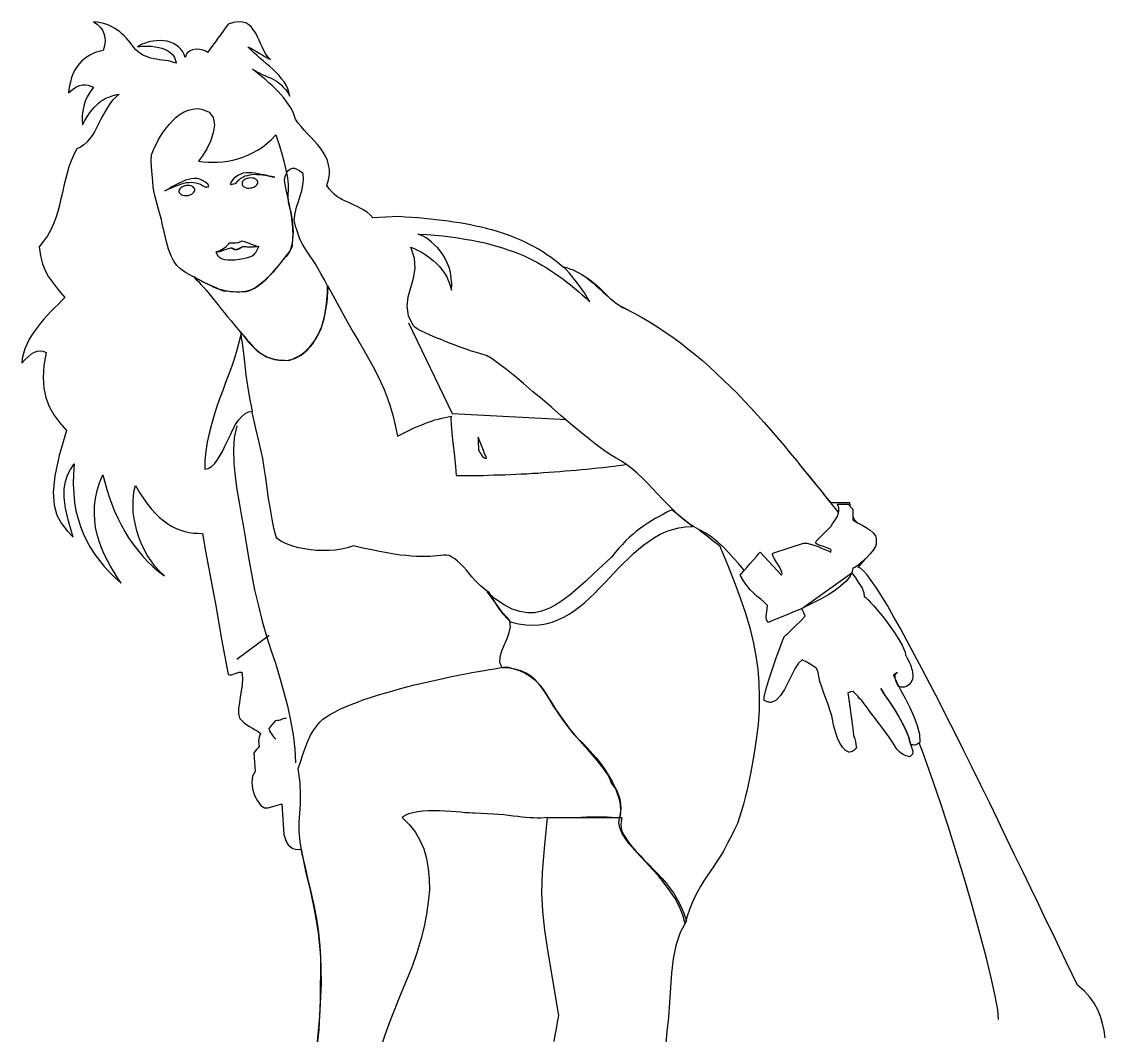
# Model space of a CAD drawing. Extents: x 137.57 to 138.53, y 60.03 to 61.42.
# Drawn here: x 137.569 to 138.512, y 60.536 to 61.418 of the extents above; entities that cross this region are included whole.
import ezdxf

# ---------------------------------------------------------------- set-up
doc = ezdxf.new("R2010")
doc.units = 0
doc.layers.get('0').update_dxf_attribs({"linetype": 'CONTINUOUS'})

msp = doc.modelspace()

# ---------------------------------------------------------------- linework, layer by layer
at = {"linetype": 'CONTINUOUS'}
for points in [[(138.04073, 61.20442), (138.04036, 61.2046), (138.03691, 61.20751), (138.03346, 61.21024), (138.02982, 61.21297), (138.02618, 61.21551), (138.02255, 61.21787), (138.01873, 61.22023), (138.01491, 61.22242), (138.01109, 61.22442), (138.00728, 61.22642), (138.00328, 61.22824), (137.99909, 61.22987), (137.99509, 61.23151), (137.99092, 61.23315), (137.98655, 61.2346), (137.98237, 61.23587), (137.97782, 61.23715), (137.97347, 61.23841), (137.96892, 61.23951), (137.96437, 61.24042), (137.95964, 61.2415), (137.95492, 61.24241), (137.95001, 61.24314), (137.94511, 61.24387), (137.94019, 61.2446), (137.9351, 61.24533), (137.92983, 61.24587), (137.92474, 61.24642), (137.91928, 61.24696), (137.91401, 61.24751), (137.90856, 61.24787), (137.90292, 61.24824), (137.89729, 61.2486), (137.87475, 61.24769), (137.8722, 61.25023), (137.86965, 61.25242), (137.86693, 61.25423), (137.8642, 61.25569), (137.86165, 61.25714), (137.85893, 61.25842), (137.8562, 61.25968), (137.85366, 61.26078), (137.85093, 61.26205), (137.84838, 61.26333), (137.84584, 61.2646), (137.84348, 61.26623), (137.84111, 61.26805), (137.83893, 61.27023), (137.83675, 61.27278), (137.83475, 61.27569), (137.83621, 61.2806), (137.83694, 61.28514), (137.83694, 61.2895), (137.83621, 61.29368), (137.83512, 61.2975), (137.83348, 61.30114), (137.83148, 61.30477), (137.82912, 61.30805), (137.82639, 61.31132), (137.82366, 61.31459), (137.82075, 61.31768), (137.81785, 61.32077), (137.81494, 61.32386), (137.81221, 61.32695), (137.80966, 61.33004), (137.80748, 61.33331), (137.80621, 61.33677), (137.80493, 61.34004), (137.8033, 61.34314), (137.8013, 61.34623), (137.7993, 61.34913), (137.79712, 61.35204), (137.79475, 61.35477), (137.79239, 61.35749), (137.78967, 61.36004), (137.78694, 61.36259), (137.78421, 61.36513), (137.78149, 61.3675), (137.77858, 61.36986), (137.77566, 61.37222), (137.77294, 61.37459), (137.77003, 61.37695), (137.77203, 61.37567), (137.77421, 61.3744), (137.77639, 61.37331), (137.7784, 61.3724), (137.78058, 61.3715), (137.78258, 61.37059), (137.78476, 61.36967), (137.78675, 61.36876), (137.78894, 61.36768), (137.79094, 61.3664), (137.79294, 61.36495), (137.79494, 61.36331), (137.79676, 61.36131), (137.79876, 61.35913), (137.80058, 61.35659), (137.80239, 61.35349), (137.80166, 61.35676), (137.80076, 61.35986), (137.7993, 61.36295), (137.79749, 61.36586), (137.7953, 61.36858), (137.79312, 61.37131), (137.79057, 61.37404), (137.78785, 61.37658), (137.78494, 61.37913), (137.78221, 61.38168), (137.77931, 61.38422), (137.77639, 61.38658), (137.77367, 61.38912), (137.77094, 61.39149), (137.7684, 61.39385), (137.76603, 61.3964), (137.76857, 61.39513), (137.77094, 61.39367), (137.77349, 61.39222), (137.77585, 61.39076), (137.7784, 61.38931), (137.78076, 61.38785), (137.78331, 61.38658), (137.78567, 61.38531), (137.78348, 61.38731), (137.78167, 61.38985), (137.78003, 61.39258), (137.77858, 61.39567), (137.77712, 61.39876), (137.77566, 61.40203), (137.77421, 61.40512), (137.77276, 61.40821), (137.77094, 61.41095), (137.76913, 61.41349), (137.76676, 61.41549), (137.76422, 61.41713), (137.76113, 61.41785), (137.75748, 61.41821), (137.75349, 61.41749), (137.74876, 61.41603), (137.74658, 61.41294), (137.7444, 61.40985), (137.74222, 61.40676), (137.73986, 61.40386), (137.73767, 61.40076), (137.73549, 61.39767), (137.73313, 61.39458), (137.73095, 61.39149), (137.72949, 61.39258), (137.72713, 61.39349), (137.72422, 61.39403), (137.72095, 61.39422), (137.71786, 61.39385), (137.71513, 61.39258), (137.71277, 61.3904), (137.7115, 61.38694), (137.71059, 61.38968), (137.70931, 61.39204), (137.70767, 61.39422), (137.70568, 61.39621), (137.7035, 61.39785), (137.70113, 61.39931), (137.6984, 61.4004), (137.69568, 61.40112), (137.69259, 61.40167), (137.6895, 61.40185), (137.6864, 61.40167), (137.68313, 61.40131), (137.67986, 61.40058), (137.67659, 61.39949), (137.67332, 61.39822), (137.67004, 61.3964), (137.67441, 61.39677), (137.67841, 61.39677), (137.68204, 61.39677), (137.68532, 61.3964), (137.68841, 61.39586), (137.69095, 61.39531), (137.69332, 61.3944), (137.69531, 61.39349), (137.69713, 61.3924), (137.69877, 61.39113), (137.70004, 61.38985), (137.70113, 61.3884), (137.70204, 61.38694), (137.70277, 61.38531), (137.70331, 61.38367), (137.70368, 61.38203), (137.70131, 61.38276), (137.69895, 61.38349), (137.69659, 61.38404), (137.69404, 61.3844), (137.6915, 61.38477), (137.68895, 61.38513), (137.6864, 61.38568), (137.68404, 61.38603), (137.6815, 61.38658), (137.67914, 61.38731), (137.67677, 61.38822), (137.67459, 61.38912), (137.67241, 61.3904), (137.67041, 61.39204), (137.66859, 61.39367), (137.66677, 61.39586), (137.66513, 61.39803), (137.6635, 61.40021), (137.66168, 61.40222), (137.66005, 61.40403), (137.65823, 61.40603), (137.65623, 61.40767), (137.65441, 61.40931), (137.65241, 61.41095), (137.65023, 61.41221), (137.64805, 61.41349), (137.64568, 61.41476), (137.64314, 61.41567), (137.64059, 61.41658), (137.63787, 61.41731), (137.63478, 61.41785), (137.63169, 61.41821), (137.63496, 61.41603), (137.6375, 61.41349), (137.6395, 61.41095), (137.64077, 61.40786), (137.6415, 61.40476), (137.64168, 61.40112), (137.64114, 61.39731), (137.64005, 61.39312), (137.63787, 61.39258), (137.6355, 61.39204), (137.63314, 61.39131), (137.63078, 61.39022), (137.62841, 61.38912), (137.62605, 61.38767), (137.62369, 61.38603), (137.62151, 61.38422), (137.6195, 61.38186), (137.61751, 61.37931), (137.61569, 61.37658), (137.61405, 61.37331), (137.6126, 61.36967), (137.6115, 61.36567), (137.6106, 61.36113), (137.60987, 61.35622), (137.61332, 61.35931), (137.61641, 61.36131), (137.61932, 61.36277), (137.62205, 61.36331), (137.6246, 61.36331), (137.62696, 61.36295), (137.62932, 61.36222), (137.63169, 61.36131), (137.6286, 61.35713), (137.62623, 61.35295), (137.62441, 61.34895), (137.62314, 61.34477), (137.62223, 61.34077), (137.62187, 61.33659), (137.62187, 61.33259), (137.62205, 61.3284), (137.62423, 61.33222), (137.62623, 61.33549), (137.62823, 61.33858), (137.63023, 61.34113), (137.63223, 61.34349), (137.63423, 61.3455), (137.63605, 61.34731), (137.63805, 61.34895), (137.64005, 61.35023), (137.64187, 61.35131), (137.64386, 61.35222), (137.64587, 61.35295), (137.64786, 61.35367), (137.64987, 61.35422), (137.65186, 61.35477), (137.65387, 61.35513), (137.65095, 61.35259), (137.64823, 61.34986), (137.64587, 61.34677), (137.64368, 61.34349), (137.64168, 61.34004), (137.63969, 61.33659), (137.63787, 61.33295), (137.63605, 61.32931), (137.63423, 61.32586), (137.63241, 61.32241), (137.63041, 61.31914), (137.62823, 61.31623), (137.62587, 61.3135), (137.62332, 61.31113), (137.62041, 61.30914), (137.61714, 61.30768), (137.61442, 61.30259), (137.61223, 61.29714), (137.61023, 61.29187), (137.6086, 61.28641), (137.60714, 61.28078), (137.60587, 61.27532), (137.6046, 61.26969), (137.60333, 61.26423), (137.60205, 61.2586), (137.6006, 61.25315), (137.59878, 61.24769), (137.59678, 61.24241), (137.59442, 61.23715), (137.59151, 61.23205), (137.58824, 61.22715), (137.58424, 61.22242), (137.58551, 61.2146), (137.58733, 61.20769), (137.58969, 61.2017), (137.5926, 61.19624), (137.59587, 61.19152), (137.59933, 61.18697), (137.60296, 61.18261), (137.60678, 61.17824), (137.60387, 61.17533), (137.60078, 61.17224), (137.59769, 61.16915), (137.5946, 61.16606), (137.59151, 61.16279), (137.58842, 61.15952), (137.58551, 61.15607), (137.58278, 61.15243), (137.58024, 61.14898), (137.57769, 61.14515), (137.57551, 61.14152), (137.57351, 61.13752), (137.57187, 61.13352), (137.5706, 61.12952), (137.56969, 61.12534), (137.56915, 61.12116), (137.57205, 61.12425), (137.57497, 61.12698), (137.57769, 61.12916), (137.58042, 61.1308), (137.58296, 61.1317), (137.58551, 61.13188), (137.58787, 61.13152), (137.59042, 61.13043), (137.58842, 61.11898), (137.58787, 61.10862), (137.58842, 61.09934), (137.59023, 61.09116), (137.59315, 61.08335), (137.59714, 61.07626), (137.60223, 61.06935), (137.60805, 61.06262), (137.60169, 61.04081), (137.59787, 61.02317), (137.5966, 61.00899), (137.59751, 60.99772), (137.59987, 60.98881), (137.60369, 60.98154), (137.6086, 60.97536), (137.61405, 60.9699), (137.60987, 60.98372), (137.60733, 60.99499), (137.60605, 61.00426), (137.60605, 61.0119), (137.60714, 61.01826), (137.60896, 61.02371), (137.61169, 61.02862), (137.61478, 61.03353), (137.61423, 61.02462), (137.61405, 61.01608), (137.61442, 61.0079), (137.61514, 61.00008), (137.61641, 60.99263), (137.61823, 60.98572), (137.62041, 60.97899), (137.62296, 60.97245), (137.62587, 60.96645), (137.62914, 60.96045), (137.63277, 60.95482), (137.63677, 60.94954), (137.64096, 60.94427), (137.64568, 60.93936), (137.65059, 60.93445), (137.65568, 60.92972), (137.65259, 60.93445), (137.6495, 60.93936), (137.64641, 60.94446), (137.64368, 60.94954), (137.64096, 60.95499), (137.63859, 60.96045), (137.63659, 60.96627), (137.63496, 60.97209), (137.6335, 60.97808), (137.63277, 60.98426), (137.63241, 60.99045), (137.6326, 60.99699), (137.63332, 61.00354), (137.63478, 61.01026), (137.63696, 61.01717), (137.63986, 61.02408), (137.6415, 61.01753), (137.64332, 61.01117), (137.64532, 61.00481), (137.64768, 60.99863), (137.65005, 60.99245), (137.65277, 60.98645), (137.65568, 60.98063), (137.65895, 60.97481), (137.66223, 60.96917), (137.66586, 60.9639), (137.66986, 60.95863), (137.67404, 60.95372), (137.67841, 60.94881), (137.68313, 60.94427), (137.68804, 60.94009), (137.69332, 60.93609), (137.68913, 60.94009), (137.68513, 60.94446), (137.68168, 60.94918), (137.67841, 60.95409), (137.67568, 60.95918), (137.67313, 60.96445), (137.67114, 60.96972), (137.66932, 60.97518), (137.66805, 60.98063), (137.66695, 60.9859), (137.66623, 60.99117), (137.66604, 60.99626), (137.66604, 61.00136), (137.66641, 61.00608), (137.66714, 61.01044), (137.66822, 61.01463), (137.67168, 61.00862), (137.67514, 61.00335), (137.67859, 60.99844), (137.68204, 60.99408), (137.6855, 60.99027), (137.68913, 60.98681), (137.69276, 60.9839), (137.69641, 60.98136), (137.70004, 60.97918), (137.70368, 60.97736), (137.7075, 60.9759), (137.71113, 60.97481), (137.71495, 60.9739), (137.71876, 60.97336), (137.72259, 60.97317), (137.7264, 60.973), (137.72912, 60.95772), (137.73204, 60.94227), (137.73476, 60.927), (137.73767, 60.91173), (137.7404, 60.89628), (137.74313, 60.881), (137.74604, 60.86556), (137.74876, 60.85028), (137.74985, 60.84992), (137.75095, 60.84992), (137.75203, 60.8501), (137.75349, 60.85065), (137.75495, 60.85119), (137.75658, 60.85173), (137.75839, 60.85228), (137.76058, 60.85246), (137.76113, 60.84682), (137.76094, 60.84137), (137.76022, 60.83592), (137.75931, 60.83083), (137.75858, 60.82574), (137.75785, 60.82101), (137.75785, 60.81647), (137.75858, 60.81247), (137.76058, 60.81029), (137.76276, 60.80828), (137.76513, 60.80665), (137.76749, 60.80501), (137.77003, 60.80356), (137.77239, 60.8021), (137.77476, 60.80065), (137.77694, 60.79902), (137.77566, 60.79574), (137.77531, 60.79265), (137.77549, 60.7901), (137.77585, 60.78792), (137.77476, 60.78647), (137.77349, 60.78502), (137.77239, 60.78356), (137.77112, 60.7821), (137.77149, 60.77811), (137.77185, 60.77411), (137.77203, 60.76993), (137.77239, 60.76593), (137.77003, 60.76174), (137.7693, 60.75648), (137.77003, 60.75084), (137.77167, 60.7452), (137.77421, 60.74029), (137.7773, 60.73647), (137.78039, 60.7343), (137.78348, 60.7343), (137.79548, 60.73775), (137.7973, 60.7112), (137.79839, 60.70757), (137.79967, 60.70448), (137.80112, 60.70212), (137.80294, 60.7003), (137.80493, 60.69903), (137.8073, 60.69848), (137.80966, 60.69812), (137.81221, 60.6983), (137.81621, 60.67922), (137.82039, 60.66159), (137.82403, 60.64432), (137.82711, 60.62595), (137.82912, 60.60541), (137.82966, 60.58159), (137.82839, 60.55287), (137.82512, 60.51832)], [(137.7904, 61.31968), (137.79148, 61.31641), (137.79312, 61.31095), (137.79512, 61.30441), (137.79712, 61.29695), (137.79894, 61.28932), (137.80039, 61.28241), (137.80112, 61.2766), (137.80093, 61.27241), (137.80058, 61.26714), (137.80112, 61.26132), (137.80221, 61.25641), (137.80294, 61.25387), (137.80458, 61.2455), (137.8053, 61.23497), (137.80458, 61.22533), (137.80276, 61.21915), (137.79948, 61.21497), (137.79639, 61.21097), (137.79349, 61.20715), (137.79057, 61.20369), (137.78785, 61.20042), (137.78512, 61.19751), (137.7824, 61.19496), (137.77985, 61.19242), (137.77749, 61.19042), (137.77512, 61.1886), (137.77276, 61.18697), (137.77058, 61.1857), (137.7684, 61.1846), (137.7664, 61.18388), (137.7644, 61.18333), (137.76258, 61.18315), (137.75894, 61.18297), (137.75567, 61.18297), (137.75258, 61.18315), (137.74967, 61.18352), (137.74695, 61.18388), (137.74422, 61.1846), (137.74149, 61.18533), (137.73876, 61.18624), (137.73604, 61.18733), (137.73331, 61.1886), (137.73022, 61.19006), (137.72713, 61.1917), (137.72367, 61.19351), (137.72004, 61.19552), (137.71604, 61.1977), (137.71167, 61.20006), (137.70767, 61.20278), (137.70422, 61.20605), (137.70149, 61.20987), (137.69913, 61.2146), (137.69695, 61.22023), (137.69513, 61.22678), (137.69332, 61.23424), (137.6915, 61.24278), (137.69077, 61.24606), (137.68968, 61.24987), (137.68859, 61.25405), (137.68731, 61.25842), (137.68604, 61.26278), (137.68495, 61.26714), (137.68422, 61.27096), (137.68368, 61.27423), (137.68313, 61.2795), (137.68241, 61.28823), (137.68186, 61.29695), (137.68204, 61.30241), (137.68313, 61.30514), (137.68441, 61.30823), (137.68604, 61.3115), (137.68786, 61.31513), (137.69004, 61.31859), (137.69222, 61.32222), (137.69477, 61.32568), (137.69768, 61.32913), (137.70058, 61.33222), (137.70368, 61.33514), (137.70695, 61.33768), (137.71059, 61.33968), (137.71422, 61.34132), (137.71786, 61.34223), (137.72186, 61.34258), (137.72585, 61.34223), (137.73222, 61.33949), (137.73586, 61.33477), (137.73677, 61.32859), (137.73586, 61.3215), (137.73349, 61.31441), (137.73022, 61.3075), (137.72658, 61.3015), (137.72313, 61.29695), (137.72713, 61.29641), (137.73131, 61.29604), (137.73549, 61.29587), (137.73967, 61.29604), (137.74403, 61.29623), (137.7484, 61.29695), (137.75276, 61.29768), (137.75713, 61.29878), (137.76148, 61.30023), (137.76585, 61.30205), (137.77003, 61.30404), (137.7744, 61.30641), (137.77858, 61.30914), (137.78258, 61.31223), (137.78658, 61.31586), (137.7904, 61.31968)], [(137.73131, 61.2766), (137.72895, 61.27859), (137.72658, 61.28005), (137.72422, 61.28114), (137.72186, 61.28168), (137.71931, 61.28168), (137.71677, 61.28151), (137.71422, 61.28096), (137.71167, 61.28023), (137.70931, 61.27932), (137.70677, 61.27805), (137.70441, 61.27696), (137.70204, 61.27569), (137.69986, 61.27442), (137.69768, 61.27314), (137.69568, 61.27205), (137.69368, 61.27114), (137.69641, 61.27241), (137.69895, 61.27351), (137.70131, 61.27459), (137.70368, 61.2755), (137.70604, 61.27641), (137.70822, 61.27714), (137.7104, 61.27769), (137.71258, 61.27823), (137.71477, 61.27842), (137.71677, 61.27859), (137.71876, 61.27842), (137.72077, 61.27805), (137.72276, 61.27751), (137.72477, 61.27678), (137.72658, 61.27569), (137.72858, 61.27442), (137.73022, 61.27442), (137.73167, 61.27459), (137.73204, 61.27514), (137.73131, 61.2766)], [(137.71859, 61.19642), (137.72077, 61.19424), (137.72295, 61.19206), (137.72512, 61.18951), (137.72749, 61.18697), (137.72985, 61.18424), (137.73222, 61.18134), (137.73458, 61.17842), (137.73713, 61.17533), (137.73967, 61.17206), (137.7424, 61.16861), (137.74531, 61.16515), (137.74822, 61.16152), (137.75131, 61.15788), (137.75458, 61.15388), (137.75785, 61.15006), (137.76148, 61.14588), (137.7664, 61.13952), (137.77167, 61.13407), (137.7773, 61.1297), (137.78312, 61.12643), (137.78912, 61.12443), (137.79512, 61.12352), (137.80112, 61.12388), (137.80694, 61.12534), (137.81239, 61.12825), (137.81766, 61.13243), (137.82239, 61.13789), (137.82657, 61.14498), (137.8302, 61.15315), (137.83294, 61.16297), (137.83493, 61.17425), (137.83584, 61.18715), (137.83257, 61.1937), (137.82948, 61.19915), (137.82676, 61.20388), (137.82439, 61.20788), (137.8222, 61.21133), (137.82021, 61.21424), (137.81839, 61.21696), (137.81675, 61.21933), (137.81511, 61.22169), (137.81366, 61.22405), (137.81239, 61.2266), (137.81112, 61.22933), (137.80985, 61.2326), (137.80875, 61.23624), (137.80748, 61.24042), (137.80621, 61.2455), (137.80712, 61.25151), (137.80839, 61.25696), (137.80985, 61.26187), (137.81148, 61.2666), (137.81275, 61.27114), (137.81385, 61.27587), (137.81439, 61.28078), (137.81403, 61.28623), (137.81257, 61.28714), (137.81076, 61.28841), (137.80893, 61.28968), (137.80676, 61.29059), (137.80458, 61.29059), (137.80239, 61.28968), (137.80021, 61.2875), (137.79803, 61.2835), (137.79766, 61.28023), (137.79839, 61.27496), (137.79985, 61.26805), (137.80166, 61.26005), (137.8033, 61.25133), (137.80458, 61.24223), (137.80512, 61.23351), (137.80458, 61.22515), (137.80439, 61.22278), (137.8033, 61.22023), (137.80149, 61.21715), (137.79912, 61.21387), (137.79585, 61.21006), (137.79239, 61.20588), (137.78839, 61.20133), (137.78421, 61.19642), (137.78149, 61.1937), (137.77876, 61.19115), (137.77639, 61.18915), (137.77403, 61.18752), (137.77167, 61.18624), (137.76949, 61.18515), (137.76731, 61.18424), (137.76513, 61.1837), (137.76276, 61.18333), (137.76058, 61.18315), (137.75821, 61.18297), (137.75585, 61.18297), (137.75331, 61.18315), (137.75058, 61.18333), (137.74785, 61.1837), (137.74476, 61.18388), (137.74113, 61.18533), (137.73767, 61.18697), (137.7344, 61.18843), (137.73113, 61.18988), (137.72786, 61.19133), (137.72477, 61.19297), (137.72168, 61.19461), (137.71859, 61.19642)], [(137.75131, 61.27842), (137.75313, 61.28096), (137.75495, 61.28296), (137.75713, 61.2846), (137.75949, 61.28568), (137.76185, 61.28659), (137.7644, 61.28696), (137.76694, 61.28714), (137.76949, 61.28696), (137.77222, 61.28678), (137.77494, 61.28623), (137.77749, 61.28568), (137.78003, 61.28514), (137.78258, 61.2846), (137.78494, 61.28387), (137.78712, 61.28332), (137.7893, 61.28296), (137.7864, 61.2835), (137.78366, 61.28387), (137.78112, 61.28441), (137.77858, 61.2846), (137.77603, 61.28495), (137.77367, 61.28495), (137.77149, 61.28514), (137.7693, 61.28495), (137.76731, 61.28478), (137.7653, 61.28423), (137.76331, 61.28369), (137.76148, 61.28278), (137.75967, 61.28168), (137.75804, 61.28041), (137.7564, 61.27896), (137.75495, 61.27714), (137.75313, 61.27678), (137.75149, 61.27641), (137.75076, 61.27696), (137.75131, 61.27842)], [(137.75203, 61.22587), (137.75331, 61.22587), (137.75439, 61.22587), (137.75549, 61.22587), (137.75694, 61.22606), (137.75785, 61.22624), (137.75894, 61.2266), (137.75985, 61.22697), (137.76076, 61.22751), (137.76312, 61.22697), (137.7653, 61.22624), (137.76712, 61.22551), (137.76894, 61.22478), (137.77058, 61.22405), (137.77222, 61.22351), (137.77385, 61.22297), (137.77585, 61.2226), (137.77403, 61.22242), (137.77257, 61.22224), (137.77149, 61.22206), (137.77021, 61.22206), (137.76876, 61.22206), (137.76694, 61.22206), (137.76458, 61.22224), (137.76148, 61.22242), (137.75985, 61.22151), (137.75858, 61.2206), (137.75731, 61.22006), (137.75622, 61.21988), (137.75531, 61.21988), (137.75422, 61.22006), (137.75331, 61.2206), (137.75222, 61.22133), (137.75076, 61.22115), (137.74894, 61.2206), (137.74713, 61.22006), (137.74494, 61.21933), (137.74295, 61.2186), (137.74113, 61.21806), (137.73949, 61.21769), (137.73822, 61.21769), (137.74222, 61.21951), (137.74513, 61.22115), (137.74713, 61.22278), (137.7484, 61.22405), (137.74931, 61.22496), (137.75004, 61.22569), (137.75095, 61.22587), (137.75203, 61.22587)], [(138.19779, 60.94064), (138.19707, 60.94154), (138.19307, 60.94645), (138.18888, 60.95136), (138.18434, 60.95627), (138.1798, 60.961), (138.17489, 60.96536), (138.16979, 60.96954), (138.16434, 60.97336), (138.15834, 60.97645), (138.15362, 60.97899), (138.14907, 60.98208), (138.14452, 60.98554), (138.13998, 60.98936), (138.13562, 60.99372), (138.13125, 60.99808), (138.1269, 61.00263), (138.12234, 61.00735), (138.11798, 61.01208), (138.11362, 61.01662), (138.10926, 61.02117), (138.10472, 61.02535), (138.10017, 61.02935), (138.09562, 61.03281), (138.09108, 61.0359), (138.08635, 61.03844), (138.08144, 61.04135), (138.07581, 61.04517), (138.06945, 61.04989), (138.06236, 61.05553), (138.05473, 61.06171), (138.04673, 61.06844), (138.03854, 61.07535), (138.03037, 61.08244), (138.022, 61.08971), (138.01364, 61.09662), (138.00583, 61.10352), (137.99819, 61.1097), (137.99092, 61.11552), (137.98437, 61.12061), (137.97855, 61.12479), (137.97364, 61.12788), (137.97164, 61.12843), (137.96855, 61.12916), (137.96492, 61.13043), (137.96055, 61.1317), (137.95583, 61.13334), (137.95074, 61.13516), (137.94528, 61.13716), (137.93983, 61.13916), (137.93456, 61.14134), (137.92929, 61.14334), (137.92456, 61.14552), (137.92019, 61.14752), (137.91638, 61.14934), (137.91329, 61.15097), (137.91111, 61.15261), (137.90983, 61.15388), (137.90566, 61.16243), (137.90456, 61.17079), (137.90547, 61.17879), (137.90765, 61.18697), (137.91001, 61.19515), (137.91147, 61.20351), (137.91092, 61.2126), (137.90765, 61.22206), (137.90965, 61.22133), (137.91184, 61.22023), (137.9142, 61.21915), (137.91674, 61.21787), (137.91928, 61.21624), (137.92201, 61.2146), (137.92456, 61.2126), (137.92728, 61.21042), (137.92983, 61.20806), (137.93238, 61.20551), (137.93474, 61.20261), (137.93692, 61.19951), (137.93892, 61.19624), (137.94056, 61.1926), (137.94201, 61.18879), (137.9431, 61.1846), (137.94328, 61.19006), (137.94292, 61.19515), (137.94219, 61.19988), (137.94111, 61.20442), (137.93947, 61.20842), (137.93765, 61.21224), (137.93565, 61.21569), (137.93329, 61.21878), (137.93093, 61.22169), (137.92838, 61.22423), (137.92583, 61.22642), (137.92328, 61.22842), (137.92092, 61.23006), (137.91838, 61.23151), (137.91619, 61.2326), (137.9142, 61.23351), (137.92165, 61.23296), (137.92874, 61.23242), (137.93565, 61.23187), (137.94219, 61.23097), (137.94874, 61.23024), (137.95474, 61.22915), (137.96074, 61.22824), (137.96638, 61.22697), (137.97201, 61.22587), (137.97728, 61.22442), (137.98237, 61.22297), (137.98746, 61.22151), (137.99219, 61.21988), (137.99673, 61.21824), (138.00128, 61.2166), (138.00564, 61.21478), (138.00983, 61.21279), (138.01382, 61.21078), (138.01782, 61.2086), (138.02164, 61.20642), (138.02546, 61.20424), (138.02927, 61.20188), (138.03273, 61.19951), (138.03636, 61.19697), (138.03982, 61.19442), (138.04327, 61.19188), (138.04673, 61.18915), (138.05, 61.18642), (138.05345, 61.18352), (138.05672, 61.18061), (138.06018, 61.1777), (138.06345, 61.17461), (138.06127, 61.17824), (138.05873, 61.18224), (138.05564, 61.18679), (138.05236, 61.19115), (138.04891, 61.19552), (138.04563, 61.19933), (138.04273, 61.20261), (138.04018, 61.20497), (138.04327, 61.20424), (138.04618, 61.20315), (138.04891, 61.20224), (138.05145, 61.20097), (138.054, 61.19969), (138.05636, 61.19824), (138.05873, 61.19679), (138.06109, 61.19515), (138.0629, 61.1937), (138.06472, 61.19224), (138.06673, 61.19061), (138.06872, 61.18879), (138.07072, 61.18697), (138.07272, 61.18515), (138.0749, 61.18315), (138.07691, 61.18134), (138.07908, 61.17933), (138.08126, 61.17751), (138.08345, 61.1757), (138.08544, 61.17406), (138.08762, 61.17243), (138.08981, 61.17097), (138.09199, 61.16969), (138.09417, 61.16861), (138.10144, 61.16497), (138.10853, 61.16115), (138.11544, 61.15697), (138.12234, 61.15279), (138.12907, 61.14825), (138.1358, 61.1437), (138.14234, 61.13879), (138.14871, 61.1337), (138.15507, 61.12861), (138.16143, 61.12334), (138.16761, 61.11789), (138.17379, 61.11225), (138.1798, 61.10643), (138.18579, 61.10062), (138.19179, 61.09462), (138.19779, 61.08843), (138.20361, 61.08225), (138.20924, 61.07589), (138.21506, 61.06953), (138.22088, 61.06298), (138.22651, 61.05644), (138.23215, 61.04971), (138.23779, 61.04299), (138.24342, 61.03626), (138.24888, 61.02935), (138.25451, 61.02244), (138.26015, 61.01554), (138.26579, 61.00862), (138.27124, 61.00172), (138.27688, 60.99463), (138.27978, 60.99099), (138.27978, 60.99154)], [(137.73804, 61.21769), (137.73858, 61.21642), (137.73931, 61.21551), (137.73967, 61.2146), (137.74021, 61.21406), (137.74094, 61.21351), (137.74167, 61.21297), (137.7424, 61.21242), (137.74349, 61.21188), (137.74567, 61.21133), (137.7484, 61.21097), (137.75149, 61.21097), (137.75495, 61.21115), (137.75858, 61.21151), (137.76221, 61.21206), (137.76548, 61.21297), (137.76857, 61.21406), (137.76967, 61.2146), (137.77058, 61.21515), (137.77131, 61.21569), (137.77203, 61.21642), (137.77276, 61.21733), (137.77349, 61.2186), (137.7744, 61.22042), (137.77549, 61.2226), (137.77367, 61.22242), (137.77185, 61.22224), (137.77003, 61.22206), (137.7684, 61.22206), (137.76676, 61.22206), (137.76513, 61.22206), (137.76331, 61.22224), (137.76131, 61.22242), (137.75731, 61.22023), (137.7564, 61.22006), (137.75567, 61.22006), (137.75512, 61.21988), (137.75458, 61.21988), (137.75404, 61.22006), (137.75331, 61.22023), (137.75258, 61.2206), (137.75149, 61.22115), (137.75004, 61.22079), (137.74803, 61.22023), (137.74604, 61.21969), (137.74386, 61.21915), (137.74185, 61.21878), (137.74003, 61.21824), (137.73876, 61.21787), (137.73804, 61.21769)], [(138.05691, 61.19788), (138.05763, 61.19751), (138.06037, 61.19588), (138.06273, 61.19424), (138.06491, 61.1926), (138.06727, 61.19079), (138.06945, 61.18879), (138.07181, 61.18661), (138.07418, 61.18424), (138.07672, 61.1817), (138.07963, 61.17897), (138.08053, 61.17806), (138.08053, 61.17806)], [(137.7604, 61.14297), (137.76022, 61.14752), (137.76258, 61.14461), (137.76476, 61.14189), (137.76694, 61.13934), (137.76913, 61.13698), (137.77112, 61.13479), (137.7733, 61.13279), (137.77531, 61.13097), (137.77749, 61.12952), (137.77985, 61.12807), (137.78221, 61.1268), (137.78494, 61.12589), (137.78767, 61.12498), (137.79075, 61.12443), (137.79421, 61.12388), (137.79784, 61.12371), (137.80184, 61.12352), (137.80603, 61.12534), (137.81003, 61.12734), (137.81366, 61.1297), (137.81694, 61.13243), (137.81984, 61.13534), (137.82257, 61.13861), (137.82512, 61.14225), (137.8273, 61.14625), (137.82929, 61.15043), (137.83093, 61.15497), (137.83221, 61.1597), (137.83329, 61.16497), (137.8342, 61.17042), (137.83475, 61.17606), (137.83512, 61.18224), (137.8353, 61.1886), (137.84148, 61.17697), (137.8473, 61.16643), (137.85275, 61.15679), (137.85766, 61.14807), (137.86238, 61.14007), (137.86675, 61.13243), (137.87093, 61.12534), (137.87475, 61.11861), (137.8782, 61.11189), (137.88129, 61.10516), (137.88438, 61.09825), (137.88711, 61.09135), (137.88966, 61.08371), (137.89202, 61.07589), (137.89401, 61.06716), (137.89602, 61.05771), (137.89892, 61.05916), (137.90183, 61.06062), (137.90475, 61.06208), (137.90765, 61.06353), (137.91074, 61.0648), (137.91365, 61.06608), (137.91674, 61.06735), (137.91984, 61.06862), (137.92274, 61.06971), (137.92583, 61.07062), (137.92874, 61.07171), (137.93165, 61.07244), (137.93456, 61.07334), (137.93746, 61.07389), (137.94019, 61.07444), (137.94292, 61.07498), (137.94256, 61.07298), (137.94274, 61.06789), (137.94347, 61.06044), (137.94438, 61.0519), (137.94528, 61.0428), (137.94619, 61.03444), (137.94692, 61.02753), (137.9471, 61.02335), (137.95183, 61.02335), (137.95637, 61.02335), (137.9611, 61.02335), (137.96583, 61.02353), (137.97055, 61.02353), (137.97528, 61.02371), (137.98001, 61.0239), (137.98473, 61.02408), (137.98946, 61.02408), (137.99437, 61.02444), (137.99909, 61.02462), (138.00382, 61.02481), (138.00855, 61.02499), (138.01346, 61.02535), (138.01818, 61.02553), (138.02291, 61.0259), (138.02764, 61.02626), (138.03255, 61.02663), (138.03727, 61.02699), (138.042, 61.02735), (138.04673, 61.02771), (138.05145, 61.02808), (138.05618, 61.02862), (138.06091, 61.02899), (138.06545, 61.02953), (138.07018, 61.03008), (138.07472, 61.03044), (138.07926, 61.03099), (138.08399, 61.03153), (138.08853, 61.03208), (138.0929, 61.03281), (138.09526, 61.03317), (138.09526, 61.03299)], [(138.09035, 61.17061), (138.09435, 61.16861), (138.09635, 61.16752), (138.09635, 61.16752)], [(137.90583, 61.15624), (137.94365, 61.07734), (138.04309, 61.07226)], [(137.75985, 61.1457), (137.75821, 61.13916), (137.7564, 61.13243), (137.75422, 61.12552), (137.75185, 61.11861), (137.74931, 61.11171), (137.74658, 61.10443), (137.74403, 61.09734), (137.74131, 61.09007), (137.73876, 61.08262), (137.7364, 61.07516), (137.73422, 61.06771), (137.73222, 61.06007), (137.73058, 61.05244), (137.72949, 61.04462), (137.72858, 61.03681), (137.7284, 61.02899), (137.73149, 61.02953), (137.73422, 61.03117), (137.73694, 61.03372), (137.73931, 61.03681), (137.74167, 61.04062), (137.74403, 61.04498), (137.74622, 61.04953), (137.7484, 61.05426), (137.75076, 61.0588), (137.75294, 61.06335), (137.75531, 61.06771), (137.75785, 61.07153), (137.76058, 61.07462), (137.76331, 61.07717), (137.7664, 61.0788), (137.76985, 61.07935), (137.76767, 61.0908), (137.76603, 61.10134), (137.76458, 61.1108), (137.76349, 61.11934), (137.76258, 61.12716), (137.76185, 61.13407), (137.76094, 61.14025), (137.75985, 61.1457)], [(138.15853, 60.97626), (138.16016, 60.97499), (138.16543, 60.97081), (138.17089, 60.96663), (138.17634, 60.96264), (138.18307, 60.94645), (138.18907, 60.93136), (138.19434, 60.917), (138.19888, 60.90373), (138.20252, 60.89083), (138.20561, 60.87864), (138.20797, 60.86664), (138.20961, 60.85501), (138.21052, 60.84319), (138.21088, 60.83137), (138.2107, 60.81937), (138.20979, 60.80683), (138.20816, 60.79375), (138.20615, 60.78011), (138.20343, 60.76556), (138.20034, 60.74993), (138.19871, 60.74338), (138.19707, 60.73739), (138.19543, 60.73175), (138.19379, 60.7263), (138.19179, 60.72084), (138.18943, 60.71557), (138.1867, 60.70994), (138.18343, 60.70411), (138.18179, 60.70066), (138.17997, 60.69721), (138.17798, 60.69375), (138.17561, 60.69012), (138.17325, 60.68667), (138.1707, 60.68286), (138.16816, 60.67904), (138.16543, 60.67504), (138.1627, 60.67085), (138.15998, 60.66649), (138.15743, 60.66177), (138.15489, 60.65686), (138.15252, 60.65158), (138.15016, 60.64595), (138.14817, 60.63995), (138.14634, 60.63358), (138.14435, 60.64104), (138.14143, 60.64832), (138.13762, 60.65541), (138.13308, 60.66213), (138.12816, 60.66868), (138.12307, 60.67504), (138.11762, 60.68103), (138.11235, 60.68686), (138.10708, 60.69248), (138.10217, 60.69775), (138.0978, 60.70303), (138.09417, 60.70793), (138.09126, 60.71266), (138.08944, 60.71703), (138.08871, 60.72138), (138.08926, 60.72538), (138.09017, 60.72938), (138.09071, 60.73357), (138.09054, 60.73775), (138.08981, 60.74193), (138.08853, 60.74593), (138.08689, 60.74974), (138.08471, 60.75302), (138.08217, 60.75593), (138.08126, 60.7592), (138.0789, 60.76357), (138.07527, 60.76865), (138.07109, 60.77393), (138.06673, 60.7792), (138.06254, 60.78392), (138.05909, 60.78774), (138.05672, 60.79029), (138.05018, 60.79774), (138.04455, 60.80483), (138.03964, 60.81137), (138.03545, 60.81774), (138.03164, 60.82337), (138.02836, 60.82883), (138.02527, 60.83374), (138.02218, 60.83828), (138.01909, 60.8421), (138.016, 60.84574), (138.01255, 60.84864), (138.00873, 60.85119), (138.00437, 60.85319), (137.99946, 60.85464), (137.99364, 60.85573), (137.9871, 60.8561), (137.98528, 60.86083), (137.98546, 60.86573), (137.98692, 60.87101), (137.9891, 60.87628), (137.99146, 60.88155), (137.99328, 60.88683), (137.99437, 60.89191), (137.99382, 60.897), (137.99182, 60.89973), (137.99037, 60.90118), (137.98928, 60.90209), (137.98819, 60.90318), (137.98655, 60.90482), (137.98419, 60.9081), (137.98091, 60.91355), (137.97601, 60.92173), (137.97347, 60.92319), (137.9711, 60.925), (137.96855, 60.92718), (137.96601, 60.92972), (137.96346, 60.93245), (137.96092, 60.93536), (137.95837, 60.93827), (137.95601, 60.941), (137.95346, 60.9439), (137.95092, 60.94645), (137.94838, 60.94881), (137.94601, 60.95082), (137.94347, 60.95245), (137.94111, 60.95372), (137.93874, 60.95427), (137.93638, 60.95427), (137.93347, 60.95391), (137.93056, 60.95354), (137.92747, 60.95318), (137.92419, 60.953), (137.92056, 60.953), (137.91674, 60.953), (137.91275, 60.953), (137.90838, 60.95336), (137.90365, 60.95372), (137.89857, 60.95427), (137.89311, 60.95499), (137.88711, 60.95609), (137.88056, 60.95718), (137.87365, 60.95863), (137.86602, 60.96027), (137.85784, 60.96227), (137.85275, 60.96063), (137.84747, 60.95936), (137.84221, 60.95845), (137.83657, 60.95809), (137.83111, 60.95809), (137.82566, 60.95827), (137.82039, 60.95881), (137.8153, 60.95972), (137.81039, 60.96063), (137.80585, 60.96172), (137.80184, 60.96299), (137.79821, 60.96445), (137.7953, 60.9659), (137.79294, 60.96736), (137.7913, 60.96863), (137.79057, 60.97008), (137.78858, 60.97754), (137.78694, 60.98554), (137.78549, 60.99427), (137.78403, 61.00335), (137.78275, 61.01245), (137.78149, 61.02135), (137.78021, 61.03008), (137.77894, 61.03826), (137.77603, 61.05099), (137.77276, 61.06444), (137.76967, 61.07862), (137.76949, 61.07953), (137.76949, 61.07935)], [(137.75622, 61.06662), (137.75404, 61.05662), (137.75331, 61.04571), (137.75367, 61.03426), (137.75476, 61.02263), (137.7564, 61.01117), (137.75839, 61.00008), (137.76022, 60.98954), (137.76185, 60.98026), (137.76403, 60.96627), (137.7664, 60.95209), (137.76913, 60.93791), (137.77185, 60.92391), (137.77512, 60.91009), (137.7784, 60.89664), (137.78221, 60.88355), (137.78621, 60.87101), (137.78984, 60.8601), (137.79349, 60.84828), (137.79694, 60.83592), (137.80039, 60.82319), (137.80312, 60.81029), (137.80548, 60.79774), (137.80694, 60.78538), (137.80748, 60.77356)], [(137.96619, 61.0568), (137.96619, 61.05444), (137.96638, 61.05117), (137.96655, 61.0479), (137.96655, 61.04553), (137.96728, 61.04462), (137.96783, 61.04353), (137.96855, 61.04226), (137.96928, 61.04117), (137.97019, 61.0399), (137.9711, 61.03917), (137.97237, 61.03844), (137.97364, 61.03826), (137.97328, 61.03971), (137.97255, 61.04098), (137.97183, 61.04226), (137.97146, 61.04371), (137.96619, 61.0568)], [(138.29015, 60.99572), (138.28978, 60.99972), (138.27342, 60.99972), (138.26833, 61.00572), (138.26342, 61.01172), (138.25851, 61.01772), (138.2536, 61.02371), (138.24869, 61.02972), (138.24579, 61.03335), (138.24579, 61.03335)], [(138.27906, 60.99863), (138.28833, 60.99863), (138.29214, 60.99408), (138.29214, 60.98481), (138.29415, 60.98372), (138.29705, 60.98208), (138.30033, 60.98026), (138.30378, 60.97827), (138.30723, 60.9759), (138.30996, 60.97354), (138.31196, 60.97099), (138.31269, 60.96845), (138.31269, 60.96372), (138.31196, 60.96154), (138.30996, 60.95845), (138.30723, 60.95518), (138.30378, 60.95154), (138.30033, 60.94827), (138.29705, 60.94536), (138.29415, 60.94354), (138.29214, 60.94282), (138.29142, 60.93882), (138.28942, 60.935), (138.28615, 60.93118), (138.28196, 60.92736), (138.27705, 60.92354), (138.27142, 60.91991), (138.26542, 60.91645), (138.25906, 60.91318), (138.25251, 60.90991), (138.24615, 60.907), (138.23997, 60.90445), (138.23415, 60.90191), (138.22906, 60.89991), (138.2247, 60.89809), (138.22124, 60.89664), (138.21888, 60.89555), (138.21706, 60.89773), (138.21688, 60.90101), (138.21743, 60.90518), (138.21797, 60.91046), (138.21506, 60.91318), (138.21216, 60.91573), (138.20907, 60.91827), (138.20615, 60.921), (138.20306, 60.92409), (138.19997, 60.92773), (138.19707, 60.93173), (138.19415, 60.93664), (138.19543, 60.93809), (138.19743, 60.94045), (138.19997, 60.94336), (138.20288, 60.94682), (138.2058, 60.95009), (138.20834, 60.953), (138.21034, 60.95536), (138.21161, 60.95681), (138.23034, 60.93681), (138.23088, 60.93827), (138.22997, 60.94081), (138.22833, 60.94409), (138.22615, 60.94736), (138.22415, 60.95082), (138.2227, 60.95354), (138.22234, 60.95555), (138.22342, 60.95627), (138.24924, 60.96463), (138.25215, 60.96445), (138.25542, 60.96372), (138.2587, 60.96281), (138.26197, 60.96154), (138.26506, 60.96027), (138.26797, 60.95899), (138.27069, 60.95791), (138.27306, 60.95681), (138.27342, 60.95845), (138.27215, 60.95954), (138.26979, 60.96063), (138.26687, 60.96154), (138.26378, 60.96245), (138.26142, 60.96354), (138.26015, 60.96463), (138.26051, 60.96627), (138.27378, 60.97972), (138.27469, 60.98154), (138.27597, 60.98335), (138.27724, 60.98517), (138.27851, 60.98735), (138.27942, 60.98972), (138.27997, 60.99245), (138.27997, 60.99535), (138.27906, 60.99863)], [(138.13489, 60.99354), (138.13107, 60.99172), (138.12744, 60.98972), (138.1238, 60.9879), (138.12035, 60.98608), (138.11707, 60.98408), (138.1138, 60.9819), (138.11053, 60.97972), (138.10744, 60.97754), (138.10417, 60.97499), (138.10107, 60.97245), (138.09798, 60.96972), (138.09489, 60.96681), (138.0918, 60.96354), (138.08871, 60.96009), (138.08544, 60.95645), (138.08217, 60.95245), (138.07436, 60.945), (138.0669, 60.93809), (138.05981, 60.93136), (138.05291, 60.92536), (138.04636, 60.91973), (138.04, 60.915), (138.03382, 60.911), (138.02764, 60.90773), (138.02146, 60.90536), (138.01528, 60.90409), (138.0091, 60.90391), (138.00255, 60.90501), (137.99582, 60.90718), (137.98891, 60.91082), (137.98146, 60.91591), (137.97382, 60.92246), (137.97601, 60.91954), (137.97837, 60.91627), (137.98091, 60.91282), (137.98346, 60.90936), (137.98601, 60.90573), (137.98873, 60.90227), (137.99165, 60.899), (137.99455, 60.89609), (138.00128, 60.89446), (138.00764, 60.89355), (138.01364, 60.89319), (138.01964, 60.89355), (138.02509, 60.89446), (138.03054, 60.89591), (138.03564, 60.89773), (138.04073, 60.90009), (138.04546, 60.90282), (138.05018, 60.90591), (138.05473, 60.90936), (138.05909, 60.913), (138.06345, 60.917), (138.06781, 60.921), (138.072, 60.92536), (138.07618, 60.92972), (138.08017, 60.93409), (138.08435, 60.93845), (138.08853, 60.94282), (138.09271, 60.94718), (138.09708, 60.95136), (138.10144, 60.95555), (138.1058, 60.95936), (138.11035, 60.96299), (138.11508, 60.96645), (138.1198, 60.96954), (138.12471, 60.97227), (138.12999, 60.97463), (138.13544, 60.97645), (138.14089, 60.9779), (138.14671, 60.97863), (138.15289, 60.97899), (138.13489, 60.99354)], [(138.29214, 60.9879), (138.29378, 60.98499), (138.29542, 60.98299), (138.29542, 60.98299)], [(138.51194, 60.53414), (138.51084, 60.5405), (138.50939, 60.54668), (138.50776, 60.55287), (138.50539, 60.55868), (138.5023, 60.56432), (138.49849, 60.56959), (138.49376, 60.57487), (138.48776, 60.57995), (138.48303, 60.58978), (138.47776, 60.6005), (138.47231, 60.61196), (138.46649, 60.62431), (138.46031, 60.63704), (138.45376, 60.65068), (138.44704, 60.66449), (138.44013, 60.67885), (138.43304, 60.69357), (138.42577, 60.70848), (138.41849, 60.72375), (138.41104, 60.73884), (138.40359, 60.75411), (138.39595, 60.76938), (138.3885, 60.78447), (138.38122, 60.7992), (138.37377, 60.81374), (138.36668, 60.82792), (138.35959, 60.84174), (138.35269, 60.85482), (138.34596, 60.86755), (138.33959, 60.87937), (138.3336, 60.89046), (138.32778, 60.90082), (138.32232, 60.91027), (138.31723, 60.91863), (138.31251, 60.92591), (138.30833, 60.93209), (138.30469, 60.937), (138.3016, 60.94064), (138.29887, 60.94282), (138.29687, 60.94354), (138.30323, 60.95082), (138.30378, 60.95154), (138.30378, 60.95154)], [(138.29142, 60.93882), (138.29451, 60.93445), (138.2976, 60.92972), (138.30033, 60.92536), (138.30196, 60.92136), (138.30215, 60.91827), (138.3036, 60.91718), (138.3056, 60.91537), (138.30778, 60.913), (138.31051, 60.91009), (138.31324, 60.90682), (138.31633, 60.90318), (138.31942, 60.89937), (138.32232, 60.89537), (138.32541, 60.89118), (138.32832, 60.88718), (138.33087, 60.88318), (138.33323, 60.87937), (138.33523, 60.87574), (138.33669, 60.87246), (138.33778, 60.86973), (138.33814, 60.86737), (138.33959, 60.86465), (138.34069, 60.86246), (138.3416, 60.86046), (138.34232, 60.85864), (138.34305, 60.85701), (138.34341, 60.85555), (138.34396, 60.8541), (138.34432, 60.85246), (138.3445, 60.84919), (138.34414, 60.84628), (138.34305, 60.84373), (138.34141, 60.84174), (138.33941, 60.8401), (138.33705, 60.83919), (138.33432, 60.83919), (138.33159, 60.8401), (138.32996, 60.8441), (138.32923, 60.84701), (138.32923, 60.84919), (138.32941, 60.85065), (138.32996, 60.85155), (138.33051, 60.85192), (138.33069, 60.8521), (138.33051, 60.85228), (138.33069, 60.85192), (138.33014, 60.85119), (138.32887, 60.85047), (138.32759, 60.84974), (138.33051, 60.84338), (138.33414, 60.83647), (138.33796, 60.8292), (138.34196, 60.82155), (138.34541, 60.81374), (138.34832, 60.80592), (138.35014, 60.79847), (138.3505, 60.7912), (138.34869, 60.78992), (138.34741, 60.7892), (138.34614, 60.78884), (138.34523, 60.78884), (138.3445, 60.78902), (138.34378, 60.7892), (138.34323, 60.78956), (138.3425, 60.78975), (138.34105, 60.79574), (138.33868, 60.80192), (138.33559, 60.8081), (138.33196, 60.81446), (138.32814, 60.82065), (138.32414, 60.82683), (138.32014, 60.83264), (138.3165, 60.8381), (138.32014, 60.83247), (138.32414, 60.82665), (138.32814, 60.82047), (138.33196, 60.81411), (138.33541, 60.80774), (138.3385, 60.80156), (138.34087, 60.79556), (138.3425, 60.78975), (138.34359, 60.78629), (138.3445, 60.78356), (138.34432, 60.78102), (138.34177, 60.77884), (138.33959, 60.7792), (138.33778, 60.77974), (138.33596, 60.78065), (138.33451, 60.78156), (138.33305, 60.78283), (138.33178, 60.78411), (138.33069, 60.78538), (138.32978, 60.78683), (138.32687, 60.79156), (138.32378, 60.79593), (138.32069, 60.80011), (138.3176, 60.80447), (138.31432, 60.80865), (138.31105, 60.81283), (138.30778, 60.8172), (138.30451, 60.82192), (138.30305, 60.82374), (138.3016, 60.82574), (138.29996, 60.82774), (138.29815, 60.82955), (138.29651, 60.83137), (138.29506, 60.83301), (138.2936, 60.83446), (138.29233, 60.83556), (138.29033, 60.83519), (138.28996, 60.83501), (138.2896, 60.83483), (138.28797, 60.83428), (138.28869, 60.82847), (138.29051, 60.81592), (138.29214, 60.8032), (138.29287, 60.79738), (138.29396, 60.79447), (138.29451, 60.79211), (138.29487, 60.78956), (138.29542, 60.78629), (138.29469, 60.78556), (138.29378, 60.78484), (138.29305, 60.78429), (138.29233, 60.78374), (138.2916, 60.78338), (138.29069, 60.78301), (138.28978, 60.78283), (138.28869, 60.78283), (138.28578, 60.78429), (138.28324, 60.78701), (138.28105, 60.79065), (138.27906, 60.79501), (138.27742, 60.79956), (138.27615, 60.80411), (138.27524, 60.8081), (138.27469, 60.81137), (138.27396, 60.81446), (138.27251, 60.81883), (138.27069, 60.8241), (138.26888, 60.82955), (138.26687, 60.83501), (138.26506, 60.8401), (138.2636, 60.84428), (138.26287, 60.84738), (138.26197, 60.8521), (138.26124, 60.85447), (138.26088, 60.85519), (138.26088, 60.85537), (138.26051, 60.85573), (138.25924, 60.85664), (138.25742, 60.85791), (138.25506, 60.85937), (138.25269, 60.86064), (138.25051, 60.86191), (138.24888, 60.86282), (138.24815, 60.86319), (138.24506, 60.86028), (138.24215, 60.85573), (138.23924, 60.84992), (138.23615, 60.84356), (138.23288, 60.83737), (138.22943, 60.83192), (138.22561, 60.82792), (138.22124, 60.82592), (138.22052, 60.82592), (138.21961, 60.82611), (138.21888, 60.82628), (138.21815, 60.82646), (138.21724, 60.82683), (138.21652, 60.82701), (138.21579, 60.82737), (138.21506, 60.82756), (138.21525, 60.83065), (138.2167, 60.83701), (138.21925, 60.84555), (138.22234, 60.85519), (138.22561, 60.86483), (138.2287, 60.87337), (138.23106, 60.87974), (138.23233, 60.88264), (138.23324, 60.88374), (138.23433, 60.88482), (138.23579, 60.8861), (138.23743, 60.88773), (138.23979, 60.88992), (138.2427, 60.89282), (138.24633, 60.89646), (138.2507, 60.90118), (138.2496, 60.90391), (138.24779, 60.90755), (138.24779, 60.90773), (138.29142, 60.93882)], [(138.29008, 60.93786), (138.28996, 60.93827), (138.29014, 60.93791)], [(137.7564, 60.86373), (137.78439, 60.88464)], [(137.82603, 60.52378), (137.82803, 60.54123), (137.82912, 60.56687), (137.82948, 60.60341), (137.82894, 60.61432), (137.82766, 60.62577), (137.82585, 60.63777), (137.82348, 60.64958), (137.82094, 60.6614), (137.81821, 60.67303), (137.81567, 60.68377), (137.8133, 60.69394), (137.8113, 60.70484), (137.81057, 60.71394), (137.81057, 60.72194), (137.81112, 60.72957), (137.81167, 60.7372), (137.81185, 60.74593), (137.8113, 60.75611), (137.80966, 60.76865), (137.81167, 60.77393), (137.8133, 60.77901), (137.81494, 60.78392), (137.81657, 60.78847), (137.81839, 60.79302), (137.82057, 60.79756), (137.8233, 60.8021), (137.82676, 60.80683), (137.82875, 60.80901), (137.8313, 60.81137), (137.83439, 60.81356), (137.83784, 60.81574), (137.84184, 60.81792), (137.84602, 60.8201), (137.85075, 60.82228), (137.85584, 60.82428), (137.8613, 60.82628), (137.86675, 60.82847), (137.87274, 60.83028), (137.87875, 60.83229), (137.88493, 60.8341), (137.89129, 60.83592), (137.89784, 60.83774), (137.90438, 60.83956), (137.91092, 60.84119), (137.91747, 60.84283), (137.92401, 60.84428), (137.93056, 60.84574), (137.93692, 60.84719), (137.9431, 60.84846), (137.94928, 60.84974), (137.95529, 60.85082), (137.96092, 60.85192), (137.96638, 60.85301), (137.97146, 60.85391), (137.97619, 60.85464), (137.98074, 60.85537), (137.98473, 60.8561), (137.98837, 60.85664), (137.99146, 60.85701)], [(137.99146, 60.85701), (137.99746, 60.85537), (138.00274, 60.85356), (138.00728, 60.85138), (138.01109, 60.84919), (138.01437, 60.84665), (138.01746, 60.84392), (138.02019, 60.84083), (138.02273, 60.83737), (138.02509, 60.83374), (138.02782, 60.82955), (138.03054, 60.8252), (138.03364, 60.82028), (138.03727, 60.81483), (138.04127, 60.80919), (138.046, 60.80283), (138.05164, 60.79611), (138.058, 60.78992), (138.06381, 60.78374), (138.06891, 60.77793), (138.07327, 60.77229), (138.07709, 60.76684), (138.08035, 60.76156), (138.08308, 60.75666), (138.08544, 60.75211), (138.08708, 60.74756), (138.08853, 60.74356), (138.08944, 60.73956), (138.08998, 60.73612), (138.09017, 60.73284), (138.09017, 60.73011), (138.08981, 60.72757), (138.08926, 60.72538), (138.08599, 60.72575), (138.08235, 60.72593), (138.07854, 60.72611), (138.07418, 60.72611), (138.06982, 60.72611), (138.06527, 60.72611), (138.06054, 60.72611), (138.056, 60.72593), (138.05145, 60.72575), (138.04691, 60.72575), (138.04273, 60.72557), (138.03873, 60.72557), (138.0351, 60.72557), (138.03182, 60.72557), (138.02891, 60.72575), (138.02673, 60.72593), (138.02382, 60.72557), (138.02073, 60.72538), (138.01764, 60.72538), (138.01455, 60.72557), (138.01128, 60.72575), (138.00782, 60.72593), (138.00437, 60.7263), (138.00073, 60.72666), (137.99673, 60.72721), (137.99273, 60.72757), (137.98855, 60.72812), (137.984, 60.72847), (137.97928, 60.72884), (137.97419, 60.7292), (137.96892, 60.72938), (137.96329, 60.72957), (137.96128, 60.72975), (137.95856, 60.72993), (137.9551, 60.73011), (137.95129, 60.73048), (137.9471, 60.73084), (137.94256, 60.73121), (137.93765, 60.73157), (137.93274, 60.73175), (137.92783, 60.73175), (137.92293, 60.73175), (137.9182, 60.73139), (137.91365, 60.73084), (137.90965, 60.73011), (137.90583, 60.72903), (137.90274, 60.72775), (137.9002, 60.72593), (137.9062, 60.71993), (137.91147, 60.71339), (137.91565, 60.7063), (137.91893, 60.69866), (137.92129, 60.6903), (137.92293, 60.68158), (137.92365, 60.67231), (137.92384, 60.66267), (137.92293, 60.65249), (137.92147, 60.64195), (137.91928, 60.63104), (137.91638, 60.61977), (137.91292, 60.60814), (137.90875, 60.59632), (137.90402, 60.58432), (137.89874, 60.57195), (137.89693, 60.5676), (137.89366, 60.5596), (137.88966, 60.54923), (137.88511, 60.53669), (137.88074, 60.52342)], [(137.79021, 60.7941), (137.78949, 60.79501), (137.78858, 60.79611), (137.78767, 60.79738), (137.78675, 60.79865), (137.78585, 60.79993), (137.78512, 60.80119), (137.78476, 60.80229), (137.78458, 60.8032), (137.79021, 60.81029), (137.79167, 60.81047), (137.79294, 60.81065), (137.79421, 60.81102), (137.79548, 60.81156), (137.79676, 60.81192), (137.79784, 60.81228), (137.79876, 60.81247), (137.79948, 60.81265)], [(138.41904, 60.55033), (138.41831, 60.5585), (138.41613, 60.57069), (138.41268, 60.58632), (138.40813, 60.60468), (138.40286, 60.62504), (138.39668, 60.64722), (138.38995, 60.67049), (138.38268, 60.69412), (138.37541, 60.71757), (138.36795, 60.74047), (138.3605, 60.76211), (138.35341, 60.78193), (138.35005, 60.79088)], [(138.03236, 60.53105), (138.03327, 60.5365), (138.03437, 60.54214), (138.03545, 60.54778), (138.03636, 60.55377), (138.03127, 60.58468), (138.02728, 60.60868), (138.02436, 60.62795), (138.02255, 60.64449), (138.02182, 60.66049), (138.02237, 60.67794), (138.02401, 60.69903), (138.02673, 60.72593), (138.09126, 60.72593), (138.09089, 60.72412), (138.09054, 60.71975), (138.09089, 60.71448), (138.09326, 60.71012)], [(138.09326, 60.71012), (138.09653, 60.70521), (138.09999, 60.70066), (138.10362, 60.69648), (138.10744, 60.69248), (138.11108, 60.68849), (138.11508, 60.68467), (138.1189, 60.68067), (138.12253, 60.67685), (138.12634, 60.67286), (138.12999, 60.66868), (138.13343, 60.66413), (138.13671, 60.6594), (138.1398, 60.65431), (138.14271, 60.64867), (138.14525, 60.64268), (138.14744, 60.63595), (138.14216, 60.62577), (138.13834, 60.61468), (138.13598, 60.60286), (138.13453, 60.5905), (138.13362, 60.57796), (138.13289, 60.56505), (138.13198, 60.55214), (138.13053, 60.53959), (138.12889, 60.5236)]]:
    msp.add_lwpolyline(points, dxfattribs=at)
for points in [[(137.76084, 61.27688, 0.146638), (137.76152, 61.27541, 0.107152), (137.76328, 61.27412, 0.076793), (137.76552, 61.27351, 0.063797), (137.76831, 61.27355, 0.063797), (137.771, 61.27429, 0.076793), (137.77298, 61.2755, 0.107152), (137.77431, 61.27724, 0.146638), (137.77455, 61.27884, 0.146638), (137.77387, 61.2803, 0.107152), (137.77211, 61.2816, 0.076793), (137.76987, 61.28221, 0.063797), (137.76708, 61.28217, 0.063797), (137.76439, 61.28143, 0.076793), (137.76241, 61.28021, 0.107152), (137.76108, 61.27848, 0.146638)], [(137.70601, 61.27036, 0.146638), (137.70669, 61.26889, 0.107152), (137.70845, 61.26759, 0.076793), (137.71069, 61.26698, 0.063797), (137.71348, 61.26702, 0.063797), (137.71617, 61.26776, 0.076793), (137.71815, 61.26898, 0.107152), (137.71948, 61.27071, 0.146638), (137.71972, 61.27231, 0.146638), (137.71904, 61.27378, 0.107152), (137.71727, 61.27507, 0.076793), (137.71504, 61.27568, 0.063797), (137.71225, 61.27564, 0.063797), (137.70956, 61.2749, 0.076793), (137.70758, 61.27369, 0.107152), (137.70625, 61.27195, 0.146638)]]:
    msp.add_lwpolyline(points, format="xyb", close=True)

doc.saveas('drawing.dxf')
